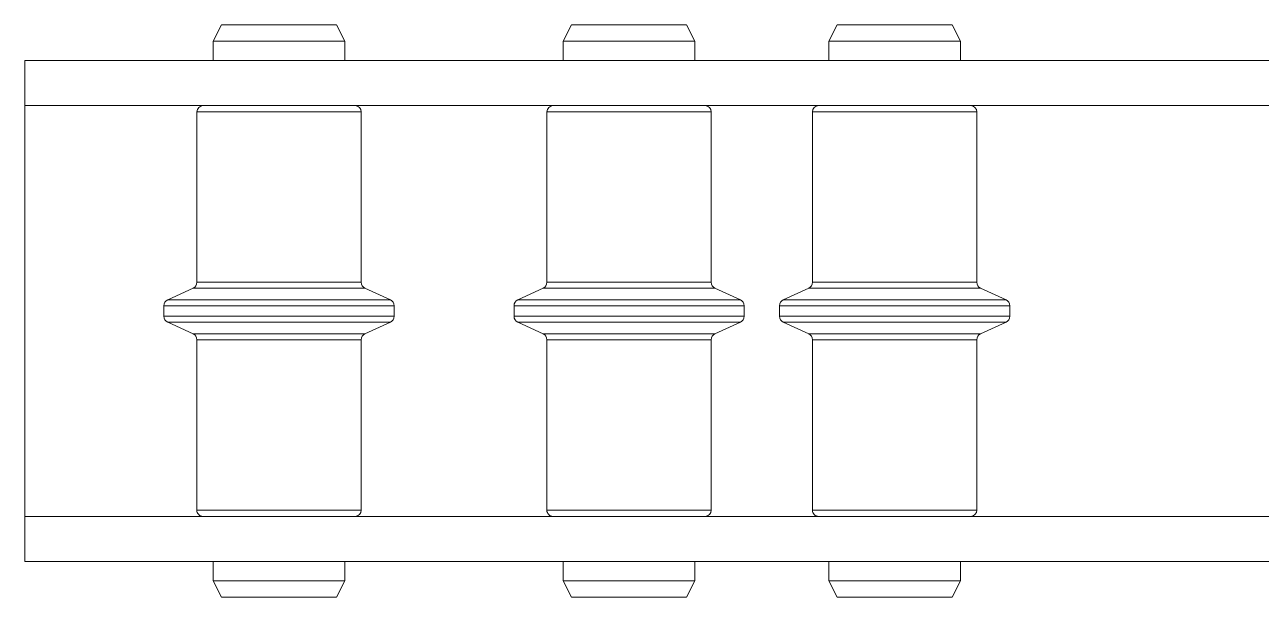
# Model space of a CAD drawing. Header units: feet. Extents: x -21 to 5170, y -254 to 1413.
# Drawn here: x 2305.496 to 2308.543, y 56.214 to 57.624 of the extents above; entities that cross this region are included whole.
import ezdxf

# ---------------------------------------------------------------- set-up
doc = ezdxf.new("R2010")
doc.units = ezdxf.units.FT
doc.header["$MEASUREMENT"] = 0
doc.layers.add('ATI CENTER SUPPORT', color=7, linetype='Continuous')

msp = doc.modelspace()

# ---------------------------------------------------------------- linework, layer by layer
at = {"layer": 'ATI CENTER SUPPORT', "color": 8, "linetype": 'Continuous', "lineweight": 15}
for p, q in [((2305.98098, 57.62449), (2305.96042, 57.58437)), ((2305.98098, 57.62449), (2306.2638, 57.62449)), ((2306.28436, 57.58438), (2306.2638, 57.62449)), ((2306.84343, 57.62449), (2306.82287, 57.58438)), ((2306.84343, 57.62449), (2307.12625, 57.62449)), ((2307.14681, 57.58438), (2307.12625, 57.62449)), ((2307.4979, 57.62449), (2307.47734, 57.58438)), ((2307.4979, 57.62449), (2307.78072, 57.6245)), ((2307.80128, 57.58438), (2307.78072, 57.6245)), ((2305.96042, 57.58437), (2306.28436, 57.58438)), ((2305.96042, 57.58437), (2305.96042, 57.53658)), ((2306.28436, 57.53658), (2306.28436, 57.58438)), ((2306.82287, 57.58438), (2306.82287, 57.53658)), ((2306.82287, 57.58438), (2307.14681, 57.58438)), ((2307.14681, 57.53658), (2307.14681, 57.58438)), ((2307.47734, 57.58438), (2307.47734, 57.53659)), ((2307.47734, 57.58438), (2307.80128, 57.58438)), ((2307.80128, 57.53659), (2307.80128, 57.58438)), ((2325.90629, 57.5367), (2305.49583, 57.53658)), ((2325.90629, 57.42534), (2305.49583, 57.42522)), ((2306.32485, 57.4098), (2305.91993, 57.40979)), ((2305.91993, 57.40979), (2305.91993, 56.98983)), ((2306.32486, 56.98983), (2306.32485, 57.4098)), ((2306.78237, 57.4098), (2306.78238, 56.98983)), ((2307.1873, 57.4098), (2306.78237, 57.4098)), ((2307.1873, 56.98984), (2307.1873, 57.4098)), ((2307.84178, 57.40981), (2307.43685, 57.4098)), ((2307.43685, 57.4098), (2307.43685, 56.98984)), ((2307.84178, 56.98984), (2307.84178, 57.40981)), ((2305.91085, 56.97557), (2305.84803, 56.94628)), ((2306.33394, 56.97557), (2305.91085, 56.97557)), ((2305.91993, 56.98983), (2306.32486, 56.98983)), ((2306.39676, 56.94628), (2306.33394, 56.97557)), ((2306.77329, 56.97557), (2306.71048, 56.94628)), ((2307.19639, 56.97557), (2306.77329, 56.97557)), ((2306.78238, 56.98983), (2307.1873, 56.98984)), ((2307.2592, 56.94628), (2307.19639, 56.97557)), ((2307.42777, 56.97558), (2307.36495, 56.94628)), ((2307.85086, 56.97558), (2307.42777, 56.97558)), ((2307.43685, 56.98984), (2307.84178, 56.98984)), ((2307.91368, 56.94629), (2307.85086, 56.97558)), ((2305.84803, 56.94628), (2306.39676, 56.94628)), ((2306.71048, 56.94628), (2307.2592, 56.94628)), ((2307.36495, 56.94628), (2307.91368, 56.94629)), ((2305.83895, 56.93201), (2306.40584, 56.93202)), ((2305.83895, 56.93201), (2305.83895, 56.90611)), ((2306.40584, 56.90612), (2306.40584, 56.93202)), ((2306.70139, 56.93202), (2306.70139, 56.90612)), ((2306.70139, 56.93202), (2307.26829, 56.93202)), ((2307.26829, 56.90612), (2307.26829, 56.93202)), ((2307.35587, 56.93202), (2307.92276, 56.93203)), ((2307.35587, 56.93202), (2307.35587, 56.90612)), ((2307.92276, 56.90613), (2307.92276, 56.93203)), ((2305.83895, 56.90611), (2306.40584, 56.90612)), ((2305.84803, 56.89185), (2306.39676, 56.89186)), ((2305.84803, 56.89185), (2305.91085, 56.86256)), ((2306.33394, 56.86257), (2306.39676, 56.89186)), ((2306.70139, 56.90612), (2307.26829, 56.90612)), ((2306.71048, 56.89186), (2306.77329, 56.86257)), ((2306.71048, 56.89186), (2307.2592, 56.89186)), ((2307.19639, 56.86257), (2307.2592, 56.89186)), ((2307.35587, 56.90612), (2307.92276, 56.90613)), ((2307.36495, 56.89186), (2307.42777, 56.86257)), ((2307.36495, 56.89186), (2307.91368, 56.89186)), ((2307.85086, 56.86257), (2307.91368, 56.89186)), ((2305.91085, 56.86256), (2306.33394, 56.86257)), ((2306.77329, 56.86257), (2307.19639, 56.86257)), ((2307.42777, 56.86257), (2307.85086, 56.86257)), ((2305.91993, 56.8483), (2305.91993, 56.42834)), ((2306.32486, 56.8483), (2305.91993, 56.8483)), ((2306.32486, 56.42834), (2306.32486, 56.8483)), ((2306.78238, 56.84831), (2306.78238, 56.42834)), ((2307.18731, 56.84831), (2306.78238, 56.84831)), ((2307.18731, 56.42834), (2307.18731, 56.84831)), ((2307.43685, 56.84831), (2307.43685, 56.42834)), ((2307.84178, 56.84831), (2307.43685, 56.84831)), ((2307.84178, 56.42835), (2307.84178, 56.84831)), ((2305.91993, 56.42834), (2306.32486, 56.42834)), ((2306.78238, 56.42834), (2307.18731, 56.42834)), ((2307.43685, 56.42834), (2307.84178, 56.42835)), ((2325.90629, 56.41303), (2305.49583, 56.41291)), ((2325.90629, 56.30167), (2305.49583, 56.30155)), ((2305.96043, 56.30155), (2305.96043, 56.25376)), ((2306.28437, 56.25376), (2306.28437, 56.30156)), ((2306.82288, 56.30156), (2306.82288, 56.25376)), ((2307.14681, 56.25376), (2307.14681, 56.30156)), ((2307.47735, 56.30156), (2307.47735, 56.25377)), ((2307.80129, 56.25377), (2307.80129, 56.30156)), ((2305.96043, 56.25376), (2305.98099, 56.21364)), ((2305.96043, 56.25376), (2306.28437, 56.25376)), ((2306.26381, 56.21365), (2306.28437, 56.25376)), ((2306.82288, 56.25376), (2306.84344, 56.21365)), ((2306.82288, 56.25376), (2307.14681, 56.25376)), ((2307.12625, 56.21365), (2307.14681, 56.25376)), ((2307.47735, 56.25377), (2307.49791, 56.21365)), ((2307.47735, 56.25377), (2307.80129, 56.25377)), ((2307.78073, 56.21365), (2307.80129, 56.25377)), ((2305.98099, 56.21364), (2306.26381, 56.21365)), ((2306.84344, 56.21365), (2307.12625, 56.21365)), ((2307.49791, 56.21365), (2307.78073, 56.21365))]:
    msp.add_line(p, q, dxfattribs=at)
at = {"layer": 'ATI CENTER SUPPORT', "color": 8, "linetype": 'Continuous', "lineweight": 15, "flags": 128}
msp.add_lwpolyline([(2305.49583, 56.30155), (2305.49583, 57.53658)], dxfattribs=at)
at = {"layer": 'ATI CENTER SUPPORT', "color": 8, "linetype": 'Continuous', "lineweight": 15}
for centre, radius, start, end in [((2305.93536, 57.40979), 0.01543, 90.00034, 180.00034), ((2306.30943, 57.4098), 0.01543, 0.00034, 90.00034), ((2306.7978, 57.4098), 0.01543, 90.00034, 180.00034), ((2307.17187, 57.4098), 0.01543, 0.00034, 90.00034), ((2307.45228, 57.4098), 0.01543, 90.00034, 180.00034), ((2307.82635, 57.40981), 0.01543, 0.00034, 90.00034), ((2305.90419, 56.98983), 0.01574, 295.00034, 0.00034), ((2306.34059, 56.98983), 0.01574, 180.00034, 245.00034), ((2306.76664, 56.98983), 0.01574, 295.00034, 0.00034), ((2307.20304, 56.98984), 0.01574, 180.00034, 245.00034), ((2307.42112, 56.98984), 0.01574, 295.00034, 0.00034), ((2307.85751, 56.98984), 0.01574, 180.00034, 245.00034), ((2305.85468, 56.93201), 0.01574, 115.00034, 180.00034), ((2306.39011, 56.93202), 0.01574, 0.00034, 65.00034), ((2306.71713, 56.93202), 0.01574, 115.00034, 180.00034), ((2307.25255, 56.93202), 0.01574, 0.00034, 65.00034), ((2307.3716, 56.93202), 0.01574, 115.00034, 180.00034), ((2307.90703, 56.93203), 0.01574, 0.00034, 65.00034), ((2305.85468, 56.90611), 0.01574, 180.00034, 245.00034), ((2306.39011, 56.90612), 0.01574, 295.00034, 0.00034), ((2306.71713, 56.90612), 0.01574, 180.00034, 245.00034), ((2307.25255, 56.90612), 0.01574, 295.00034, 0.00034), ((2307.3716, 56.90612), 0.01574, 180.00034, 245.00034), ((2307.90703, 56.90613), 0.01574, 295.00034, 0.00034), ((2305.9042, 56.8483), 0.01574, 0.00034, 65.00034), ((2306.34059, 56.8483), 0.01574, 115.00034, 180.00034), ((2306.76664, 56.84831), 0.01574, 0.00034, 65.00034), ((2307.20304, 56.84831), 0.01574, 115.00034, 180.00034), ((2307.42112, 56.84831), 0.01574, 0.00034, 65.00034), ((2307.85751, 56.84831), 0.01574, 115.00034, 180.00034), ((2305.93536, 56.42834), 0.01543, 180.00034, 270.00034), ((2306.30943, 56.42834), 0.01543, 270.00034, 0.00034), ((2306.79781, 56.42834), 0.01543, 180.00034, 270.00034), ((2307.17188, 56.42834), 0.01543, 270.00034, 0.00034), ((2307.45228, 56.42834), 0.01543, 180.00034, 270.00034), ((2307.82635, 56.42835), 0.01543, 270.00034, 0.00034)]:
    msp.add_arc(centre, radius, start, end, dxfattribs=at)

doc.saveas('drawing.dxf')
